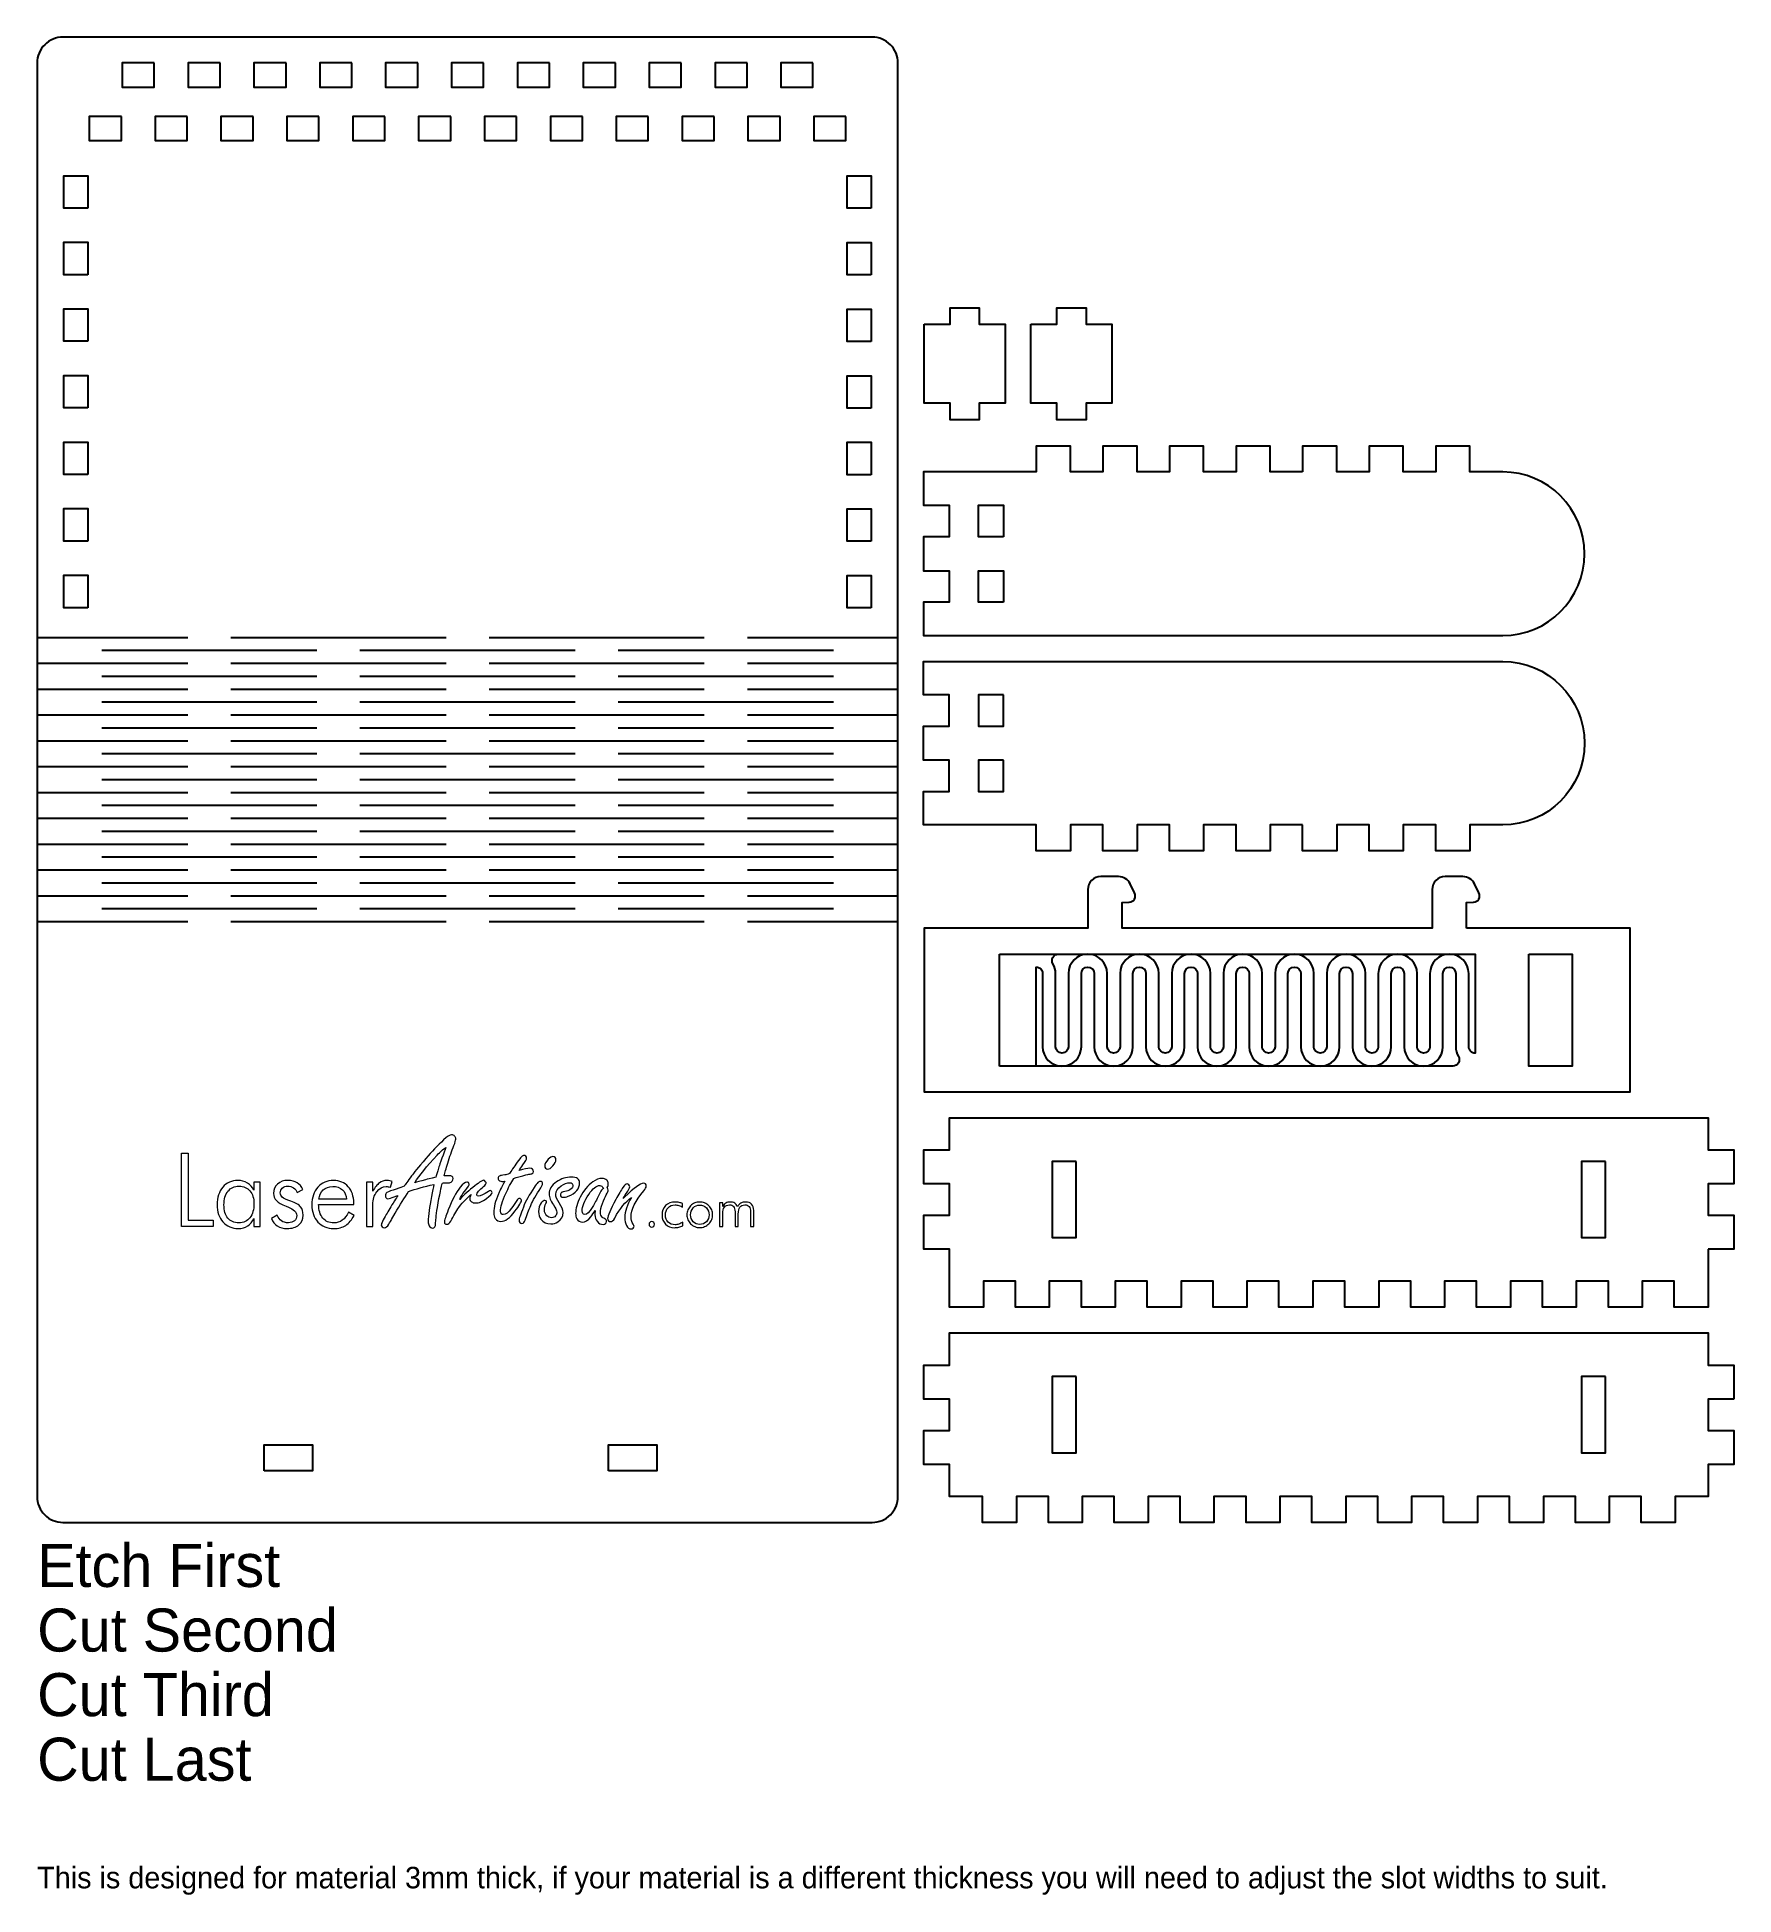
# Model space of a CAD drawing. Extents: x 0 to 197, y -43 to 173.
import ezdxf

# ---------------------------------------------------------------- set-up
doc = ezdxf.new("R2010")
doc.units = 0
doc.header["$MEASUREMENT"] = 0
for name, color, linetype in [('Cut Last', 7, 'Continuous'), ('Cut Second', 4, 'Continuous'), ('Cut Third', 6, 'Continuous')]:
    doc.layers.add(name, color=color, linetype=linetype)
doc.layers.add('Engrave First', color=1, linetype='Continuous', plot=False)

# ---------------------------------------------------------------- blocks, each defined once
blk = doc.blocks.new('block 178')
at = {"color": 1, "lineweight": 5}
blk.add_lwpolyline([(61.86, 173.84), (61.86, 165.33), (61.08, 165.33), (61.08, 173.11), (58.17, 173.11), (58.17, 173.84), (61.86, 173.84)], dxfattribs=at)
blk = doc.blocks.new('block 179')
at = {"color": 1, "lineweight": 5}
blk.add_open_spline([(53.44, 173.84), (53.44, 173.84), (53.44, 172.9), (53.44, 172.9), (53.62, 173.28), (53.85, 173.57), (54.16, 173.77), (54.47, 173.97), (54.83, 174.07), (55.25, 174.07), (55.99, 174.07), (56.59, 173.81), (57.04, 173.3), (57.49, 172.8), (57.72, 172.13), (57.72, 171.29), (57.72, 170.47), (57.49, 169.79), (57.05, 169.27), (56.6, 168.75), (56.03, 168.49), (55.32, 168.49), (54.88, 168.49), (54.51, 168.59), (54.19, 168.78), (53.87, 168.97), (53.62, 169.25), (53.44, 169.62), (53.44, 169.62), (53.44, 168.68), (53.44, 168.68), (53.44, 168.68), (52.73, 168.68), (52.73, 168.68), (52.73, 168.68), (52.73, 173.84), (52.73, 173.84), (52.73, 173.84), (53.44, 173.84), (53.44, 173.84)], degree=3, knots=[0, 0, 0, 0, 1, 1, 1, 2, 2, 2, 3, 3, 3, 4, 4, 4, 5, 5, 5, 6, 6, 6, 7, 7, 7, 8, 8, 8, 9, 9, 9, 10, 10, 10, 11, 11, 11, 12, 12, 12, 13, 13, 13, 13], dxfattribs=at)
blk = doc.blocks.new('block 180')
at = {"color": 1, "lineweight": 5}
blk.add_open_spline([(56.92, 171.32), (56.92, 171.98), (56.77, 172.5), (56.47, 172.86), (56.17, 173.22), (55.74, 173.4), (55.18, 173.4), (54.64, 173.4), (54.21, 173.2), (53.9, 172.81), (53.59, 172.41), (53.43, 171.87), (53.43, 171.18), (53.43, 170.55), (53.59, 170.05), (53.9, 169.69), (54.21, 169.33), (54.63, 169.15), (55.17, 169.15), (55.71, 169.15), (56.14, 169.34), (56.45, 169.73), (56.76, 170.11), (56.92, 170.64), (56.92, 171.32)], degree=3, knots=[0, 0, 0, 0, 1, 1, 1, 2, 2, 2, 3, 3, 3, 4, 4, 4, 5, 5, 5, 6, 6, 6, 7, 7, 7, 8, 8, 8, 8], dxfattribs=at)
blk = doc.blocks.new('block 181')
at = {"color": 1, "lineweight": 5}
blk.add_open_spline([(51.4, 172.92), (51.4, 172.92), (50.72, 172.53), (50.72, 172.53), (50.61, 172.82), (50.44, 173.03), (50.23, 173.18), (50.02, 173.33), (49.75, 173.4), (49.44, 173.4), (49.14, 173.4), (48.9, 173.32), (48.72, 173.17), (48.55, 173.02), (48.46, 172.81), (48.46, 172.56), (48.46, 172.16), (48.81, 171.82), (49.51, 171.55), (49.58, 171.52), (49.64, 171.5), (49.68, 171.48), (50.23, 171.27), (50.61, 171.05), (50.82, 170.82), (51.04, 170.59), (51.15, 170.31), (51.15, 169.98), (51.15, 169.54), (50.99, 169.18), (50.68, 168.9), (50.37, 168.62), (49.97, 168.48), (49.48, 168.48), (49.06, 168.48), (48.7, 168.57), (48.41, 168.75), (48.12, 168.93), (47.9, 169.19), (47.76, 169.53), (47.76, 169.53), (48.42, 169.9), (48.42, 169.9), (48.5, 169.65), (48.64, 169.47), (48.83, 169.34), (49.02, 169.21), (49.25, 169.15), (49.53, 169.15), (49.77, 169.15), (49.98, 169.22), (50.14, 169.37), (50.3, 169.51), (50.38, 169.69), (50.38, 169.91), (50.38, 170.12), (50.3, 170.3), (50.14, 170.44), (49.98, 170.58), (49.65, 170.73), (49.15, 170.9), (48.59, 171.1), (48.21, 171.31), (48.01, 171.54), (47.82, 171.78), (47.72, 172.1), (47.72, 172.51), (47.72, 172.98), (47.89, 173.36), (48.22, 173.64), (48.56, 173.92), (49.01, 174.07), (49.58, 174.07), (50.02, 174.07), (50.4, 173.97), (50.72, 173.77), (51.03, 173.57), (51.26, 173.29), (51.4, 172.92)], degree=3, knots=[0, 0, 0, 0, 1, 1, 1, 2, 2, 2, 3, 3, 3, 4, 4, 4, 5, 5, 5, 6, 6, 6, 7, 7, 7, 8, 8, 8, 9, 9, 9, 10, 10, 10, 11, 11, 11, 12, 12, 12, 13, 13, 13, 14, 14, 14, 15, 15, 15, 16, 16, 16, 17, 17, 17, 18, 18, 18, 19, 19, 19, 20, 20, 20, 21, 21, 21, 22, 22, 22, 23, 23, 23, 24, 24, 24, 25, 25, 25, 26, 26, 26, 26], dxfattribs=at)
blk = doc.blocks.new('block 182')
at = {"color": 1, "lineweight": 5}
blk.add_open_spline([(41.84, 171.28), (41.84, 171.28), (45.93, 171.28), (45.93, 171.28), (45.91, 171.95), (45.75, 172.47), (45.43, 172.85), (45.12, 173.23), (44.7, 173.42), (44.17, 173.42), (43.79, 173.42), (43.46, 173.32), (43.17, 173.11), (42.89, 172.91), (42.65, 172.6), (42.46, 172.18), (42.46, 172.18), (41.8, 172.54), (41.8, 172.54), (42.06, 173.07), (42.39, 173.45), (42.77, 173.7), (43.15, 173.94), (43.62, 174.07), (44.17, 174.07), (44.93, 174.07), (45.54, 173.81), (46.01, 173.31), (46.47, 172.8), (46.71, 172.14), (46.71, 171.32), (46.71, 170.47), (46.47, 169.79), (46.01, 169.27), (45.55, 168.75), (44.94, 168.49), (44.19, 168.49), (43.48, 168.49), (42.91, 168.73), (42.48, 169.21), (42.05, 169.69), (41.84, 170.33), (41.84, 171.12), (41.84, 171.12), (41.84, 171.28), (41.84, 171.28)], degree=3, knots=[0, 0, 0, 0, 1, 1, 1, 2, 2, 2, 3, 3, 3, 4, 4, 4, 5, 5, 5, 6, 6, 6, 7, 7, 7, 8, 8, 8, 9, 9, 9, 10, 10, 10, 11, 11, 11, 12, 12, 12, 13, 13, 13, 14, 14, 14, 15, 15, 15, 15], dxfattribs=at)
blk = doc.blocks.new('block 183')
at = {"color": 1, "lineweight": 5}
blk.add_open_spline([(42.68, 170.67), (42.72, 170.2), (42.88, 169.83), (43.15, 169.57), (43.43, 169.31), (43.81, 169.18), (44.29, 169.18), (44.72, 169.18), (45.09, 169.32), (45.38, 169.59), (45.67, 169.86), (45.84, 170.22), (45.89, 170.67), (45.89, 170.67), (42.68, 170.67), (42.68, 170.67)], degree=3, knots=[0, 0, 0, 0, 1, 1, 1, 2, 2, 2, 3, 3, 3, 4, 4, 4, 5, 5, 5, 5], dxfattribs=at)
blk = doc.blocks.new('block 184')
at = {"color": 1, "lineweight": 5}
blk.add_open_spline([(39.63, 169.72), (39.37, 169.27), (39.11, 168.96), (38.85, 168.77), (38.6, 168.58), (38.31, 168.49), (37.97, 168.49), (37.87, 168.49), (37.77, 168.5), (37.66, 168.52), (37.56, 168.54), (37.46, 168.57), (37.36, 168.6), (37.36, 168.6), (37.59, 169.28), (37.59, 169.28), (37.67, 169.25), (37.75, 169.23), (37.83, 169.22), (37.92, 169.2), (38, 169.19), (38.07, 169.19), (38.5, 169.19), (38.87, 169.4), (39.17, 169.8), (39.48, 170.2), (39.63, 170.7), (39.63, 171.3), (39.63, 171.3), (39.63, 173.84), (39.63, 173.84), (39.63, 173.84), (40.35, 173.84), (40.35, 173.84), (40.35, 173.84), (40.35, 168.68), (40.35, 168.68), (40.35, 168.68), (39.63, 168.68), (39.63, 168.68), (39.63, 168.68), (39.63, 169.72), (39.63, 169.72)], degree=3, knots=[0, 0, 0, 0, 1, 1, 1, 2, 2, 2, 3, 3, 3, 4, 4, 4, 5, 5, 5, 6, 6, 6, 7, 7, 7, 8, 8, 8, 9, 9, 9, 10, 10, 10, 11, 11, 11, 12, 12, 12, 13, 13, 13, 14, 14, 14, 14], dxfattribs=at)
blk = doc.blocks.new('block 185')
at = {"color": 1, "lineweight": 5}
blk.add_open_spline([(30.47, 163.18), (30.33, 163.18), (30.21, 163.24), (30.12, 163.34), (30.03, 163.44), (29.99, 163.55), (29.99, 163.67), (29.99, 163.81), (30.06, 164.07), (30.21, 164.43), (30.46, 165.06), (30.7, 165.74), (30.92, 166.47), (31.12, 167.11), (31.25, 167.6), (31.32, 167.94), (31.22, 167.94), (31.16, 167.94), (31.13, 167.93), (30.98, 167.93), (30.86, 167.93), (30.76, 167.93), (30.46, 167.93), (30.31, 168.04), (30.31, 168.27), (30.31, 168.36), (30.34, 168.46), (30.41, 168.56), (30.47, 168.65), (30.55, 168.71), (30.63, 168.73), (30.66, 168.74), (30.74, 168.75), (30.88, 168.75), (31.18, 168.75), (31.4, 168.76), (31.54, 168.8), (31.67, 169.17), (31.86, 170.11), (32.13, 171.61), (32.27, 172.62), (32.34, 173.23), (32.33, 173.46), (32.33, 173.83), (32.44, 174.02), (32.67, 174.02), (32.84, 174.02), (32.98, 173.93), (33.08, 173.75), (33.15, 173.62), (33.19, 173.45), (33.19, 173.24), (33.19, 172.53), (33.06, 171.57), (32.81, 170.36), (32.68, 169.75), (32.58, 169.28), (32.52, 168.96), (33.69, 169.19), (34.67, 169.46), (35.47, 169.78), (35.94, 170.48), (36.46, 171.31), (37.03, 172.29), (37.03, 172.29), (37.44, 173.01), (37.44, 173.01), (37.51, 173.14), (37.63, 173.33), (37.77, 173.57), (37.94, 173.85), (38.11, 173.99), (38.29, 173.99), (38.39, 173.99), (38.48, 173.96), (38.54, 173.88), (38.61, 173.81), (38.64, 173.74), (38.64, 173.65), (38.64, 173.51), (38.45, 173.1), (38.06, 172.42), (37.85, 172.05), (37.53, 171.53), (37.1, 170.86), (36.94, 170.6), (36.8, 170.39), (36.71, 170.23), (37.02, 170.32), (37.3, 170.42), (37.56, 170.53), (37.68, 170.59), (37.79, 170.61), (37.87, 170.61), (37.97, 170.61), (38.05, 170.57), (38.11, 170.48), (38.15, 170.42), (38.17, 170.35), (38.17, 170.27), (38.17, 170.1), (38.11, 169.97), (37.98, 169.9), (37.78, 169.78), (37.42, 169.64), (36.9, 169.48), (36.51, 169.35), (36.2, 169.24), (35.98, 169.13), (35.87, 169), (35.58, 168.6), (35.12, 167.95), (34.93, 167.66), (34.37, 166.99), (33.45, 165.93), (32.79, 165.16), (32.11, 164.44), (31.4, 163.77), (31, 163.38), (30.68, 163.18), (30.47, 163.18)], degree=3, knots=[0, 0, 0, 0, 1, 1, 1, 2, 2, 2, 3, 3, 3, 4, 4, 4, 5, 5, 5, 6, 6, 6, 7, 7, 7, 8, 8, 8, 9, 9, 9, 10, 10, 10, 11, 11, 11, 12, 12, 12, 13, 13, 13, 14, 14, 14, 15, 15, 15, 16, 16, 16, 17, 17, 17, 18, 18, 18, 19, 19, 19, 20, 20, 20, 21, 21, 21, 22, 22, 22, 23, 23, 23, 24, 24, 24, 25, 25, 25, 26, 26, 26, 27, 27, 27, 28, 28, 28, 29, 29, 29, 30, 30, 30, 31, 31, 31, 32, 32, 32, 33, 33, 33, 34, 34, 34, 35, 35, 35, 36, 36, 36, 37, 37, 37, 38, 38, 38, 39, 39, 39, 40, 40, 40, 40], dxfattribs=at)
blk = doc.blocks.new('block 186')
at = {"color": 1, "lineweight": 5}
blk.add_open_spline([(32.3, 168.12), (32.26, 167.97), (32.14, 167.57), (31.95, 166.92), (31.9, 166.75), (31.78, 166.41), (31.59, 165.9), (31.4, 165.38), (31.25, 164.96), (31.13, 164.65), (31.47, 164.87), (31.81, 165.16), (32.15, 165.53), (33.37, 166.84), (34.24, 167.91), (34.74, 168.75), (34.55, 168.7), (34.13, 168.58), (33.5, 168.4), (33.32, 168.35), (32.92, 168.25), (32.3, 168.12)], degree=3, knots=[0, 0, 0, 0, 1, 1, 1, 2, 2, 2, 3, 3, 3, 4, 4, 4, 5, 5, 5, 6, 6, 6, 7, 7, 7, 7], dxfattribs=at)
blk = doc.blocks.new('block 187')
at = {"color": 1, "lineweight": 5}
blk.add_open_spline([(29.53, 170.68), (29.02, 170.14), (28.44, 169.61), (27.78, 169.1), (27.54, 168.91), (27.28, 168.74), (27.02, 168.58), (26.88, 168.5), (26.8, 168.46), (26.76, 168.46), (26.68, 168.46), (26.61, 168.52), (26.53, 168.63), (26.48, 168.69), (26.46, 168.75), (26.46, 168.8), (26.46, 168.89), (26.56, 169.02), (26.75, 169.18), (27.28, 169.6), (27.54, 169.91), (27.54, 170.13), (27.54, 170.25), (27.48, 170.3), (27.34, 170.3), (27.12, 170.3), (26.74, 170.12), (26.19, 169.75), (26.1, 169.69), (26.02, 169.66), (25.96, 169.66), (25.92, 169.66), (25.88, 169.68), (25.84, 169.72), (25.79, 169.77), (25.77, 169.82), (25.77, 169.87), (25.77, 170.03), (25.99, 170.26), (26.42, 170.58), (26.87, 170.92), (27.31, 171.1), (27.71, 171.1), (27.88, 171.1), (28.03, 171.05), (28.17, 170.96), (28.29, 170.89), (28.35, 170.76), (28.35, 170.58), (28.35, 170.45), (28.3, 170.3), (28.19, 170.13), (28.59, 170.42), (29.08, 170.92), (29.63, 171.62), (29.95, 172.06), (30.27, 172.59), (30.58, 173.23), (30.7, 173.47), (30.85, 173.58), (31.02, 173.58), (31.21, 173.58), (31.31, 173.49), (31.31, 173.31), (31.31, 173.14), (31.16, 172.67), (30.86, 171.9), (30.42, 170.76), (29.95, 169.88), (29.47, 169.26), (29.17, 168.87), (28.92, 168.68), (28.71, 168.68), (28.65, 168.68), (28.58, 168.7), (28.53, 168.74), (28.46, 168.79), (28.43, 168.86), (28.43, 168.93), (28.43, 169.01), (28.48, 169.12), (28.58, 169.26), (28.6, 169.28), (28.74, 169.46), (28.99, 169.78), (29.23, 170.08), (29.4, 170.38), (29.53, 170.68)], degree=3, knots=[0, 0, 0, 0, 1, 1, 1, 2, 2, 2, 3, 3, 3, 4, 4, 4, 5, 5, 5, 6, 6, 6, 7, 7, 7, 8, 8, 8, 9, 9, 9, 10, 10, 10, 11, 11, 11, 12, 12, 12, 13, 13, 13, 14, 14, 14, 15, 15, 15, 16, 16, 16, 17, 17, 17, 18, 18, 18, 19, 19, 19, 20, 20, 20, 21, 21, 21, 22, 22, 22, 23, 23, 23, 24, 24, 24, 25, 25, 25, 26, 26, 26, 27, 27, 27, 28, 28, 28, 29, 29, 29, 29], dxfattribs=at)
blk = doc.blocks.new('block 188')
at = {"color": 1, "lineweight": 5}
blk.add_open_spline([(23.25, 168.24), (23.58, 168.76), (23.89, 169.35), (24.18, 169.99), (24.59, 170.91), (24.79, 171.6), (24.79, 172.06), (24.79, 172.19), (24.76, 172.28), (24.71, 172.35), (24.66, 172.42), (24.57, 172.45), (24.47, 172.45), (24.21, 172.45), (23.89, 172.21), (23.53, 171.72), (23.29, 171.42), (23.09, 171.12), (22.91, 170.82), (22.81, 170.65), (22.7, 170.57), (22.59, 170.57), (22.52, 170.57), (22.47, 170.59), (22.42, 170.64), (22.38, 170.68), (22.36, 170.73), (22.36, 170.78), (22.36, 170.97), (22.61, 171.4), (23.11, 172.06), (23.71, 172.85), (24.26, 173.25), (24.75, 173.25), (25.02, 173.25), (25.24, 173.13), (25.41, 172.89), (25.52, 172.73), (25.57, 172.51), (25.57, 172.23), (25.57, 171.6), (25.39, 170.87), (25.03, 170.04), (24.94, 169.83), (24.7, 169.34), (24.3, 168.55), (24.44, 168.58), (24.55, 168.6), (24.62, 168.6), (24.73, 168.6), (24.82, 168.57), (24.91, 168.52), (25.02, 168.45), (25.08, 168.36), (25.08, 168.25), (25.08, 168.12), (25, 168.02), (24.85, 167.94), (24.81, 167.92), (24.62, 167.89), (24.28, 167.84), (24.16, 167.82), (23.97, 167.77), (23.74, 167.69), (23.56, 167.37), (23.26, 166.93), (22.85, 166.37), (22.63, 166.06), (22.47, 165.86), (22.38, 165.76), (22.26, 165.63), (22.15, 165.57), (22.05, 165.57), (21.99, 165.57), (21.92, 165.6), (21.85, 165.68), (21.79, 165.74), (21.76, 165.81), (21.76, 165.88), (21.76, 166.01), (21.91, 166.28), (22.19, 166.68), (22.39, 166.94), (22.53, 167.14), (22.62, 167.31), (22.05, 167.15), (21.64, 167.07), (21.39, 167.07), (21.1, 167.07), (20.96, 167.19), (20.96, 167.43), (20.96, 167.55), (21.01, 167.64), (21.11, 167.69), (21.16, 167.72), (21.3, 167.75), (21.51, 167.77), (21.6, 167.76), (21.99, 167.86), (22.68, 168.06), (22.87, 168.12), (23.06, 168.18), (23.25, 168.24)], degree=3, knots=[0, 0, 0, 0, 1, 1, 1, 2, 2, 2, 3, 3, 3, 4, 4, 4, 5, 5, 5, 6, 6, 6, 7, 7, 7, 8, 8, 8, 9, 9, 9, 10, 10, 10, 11, 11, 11, 12, 12, 12, 13, 13, 13, 14, 14, 14, 15, 15, 15, 16, 16, 16, 17, 17, 17, 18, 18, 18, 19, 19, 19, 20, 20, 20, 21, 21, 21, 22, 22, 22, 23, 23, 23, 24, 24, 24, 25, 25, 25, 26, 26, 26, 27, 27, 27, 28, 28, 28, 29, 29, 29, 30, 30, 30, 31, 31, 31, 32, 32, 32, 33, 33, 33, 34, 34, 34, 34], dxfattribs=at)
blk = doc.blocks.new('block 189')
at = {"color": 1, "lineweight": 5}
blk.add_open_spline([(20.18, 168.59), (20.09, 168.59), (20.02, 168.63), (19.96, 168.69), (19.92, 168.75), (19.9, 168.81), (19.9, 168.86), (19.9, 168.96), (19.98, 169.11), (20.12, 169.33), (20.66, 170.16), (21.04, 170.84), (21.27, 171.38), (21.52, 171.94), (21.73, 172.5), (21.92, 173.09), (22, 173.35), (22.13, 173.47), (22.3, 173.47), (22.41, 173.47), (22.49, 173.43), (22.55, 173.35), (22.61, 173.28), (22.64, 173.21), (22.64, 173.13), (22.64, 172.98), (22.47, 172.46), (22.14, 171.58), (21.88, 170.89), (21.46, 170.13), (20.88, 169.29), (20.7, 169.02), (20.56, 168.83), (20.47, 168.74), (20.37, 168.64), (20.28, 168.59), (20.18, 168.59)], degree=3, knots=[0, 0, 0, 0, 1, 1, 1, 2, 2, 2, 3, 3, 3, 4, 4, 4, 5, 5, 5, 6, 6, 6, 7, 7, 7, 8, 8, 8, 9, 9, 9, 10, 10, 10, 11, 11, 11, 12, 12, 12, 12], dxfattribs=at)
blk = doc.blocks.new('block 190')
at = {"color": 1, "lineweight": 5}
blk.add_open_spline([(18.71, 165.72), (18.47, 165.72), (18.36, 165.84), (18.36, 166.07), (18.36, 166.29), (18.47, 166.53), (18.7, 166.79), (18.92, 167.05), (19.12, 167.17), (19.33, 167.17), (19.42, 167.17), (19.5, 167.14), (19.57, 167.06), (19.63, 167), (19.66, 166.91), (19.66, 166.82), (19.66, 166.57), (19.52, 166.3), (19.25, 166.03), (19.05, 165.82), (18.87, 165.72), (18.71, 165.72)], degree=3, knots=[0, 0, 0, 0, 1, 1, 1, 2, 2, 2, 3, 3, 3, 4, 4, 4, 5, 5, 5, 6, 6, 6, 7, 7, 7, 7], dxfattribs=at)
blk = doc.blocks.new('block 191')
at = {"color": 1, "lineweight": 5}
blk.add_open_spline([(16.56, 168.09), (16.24, 168.09), (16, 168.14), (15.84, 168.26), (15.68, 168.37), (15.6, 168.55), (15.6, 168.78), (15.6, 169.08), (15.71, 169.38), (15.94, 169.66), (16.16, 169.93), (16.48, 170.15), (16.92, 170.31), (17.15, 170.4), (17.35, 170.44), (17.51, 170.44), (17.73, 170.44), (17.84, 170.35), (17.84, 170.16), (17.84, 170.03), (17.78, 169.93), (17.65, 169.86), (17.62, 169.85), (17.45, 169.8), (17.12, 169.73), (16.93, 169.69), (16.76, 169.6), (16.6, 169.46), (16.46, 169.34), (16.39, 169.21), (16.39, 169.07), (16.39, 168.96), (16.42, 168.88), (16.48, 168.83), (16.54, 168.78), (16.64, 168.75), (16.76, 168.75), (17.06, 168.75), (17.39, 168.88), (17.75, 169.12), (18.17, 169.39), (18.38, 169.72), (18.38, 170.1), (18.38, 170.36), (18.24, 170.7), (17.97, 171.1), (17.66, 171.54), (17.51, 171.91), (17.51, 172.22), (17.51, 172.67), (17.71, 173.03), (18.12, 173.29), (18.36, 173.45), (18.65, 173.53), (18.96, 173.53), (19.46, 173.53), (19.84, 173.35), (20.09, 172.99), (20.27, 172.74), (20.37, 172.44), (20.37, 172.1), (20.37, 171.69), (20.26, 171.35), (20.06, 171.08), (19.92, 170.9), (19.78, 170.81), (19.64, 170.81), (19.51, 170.81), (19.44, 170.86), (19.44, 170.96), (19.44, 171.01), (19.47, 171.07), (19.51, 171.15), (19.63, 171.37), (19.69, 171.63), (19.69, 171.93), (19.69, 172.19), (19.6, 172.4), (19.42, 172.58), (19.26, 172.73), (19.08, 172.81), (18.87, 172.81), (18.67, 172.81), (18.51, 172.74), (18.4, 172.61), (18.3, 172.49), (18.26, 172.35), (18.26, 172.17), (18.26, 171.96), (18.38, 171.67), (18.63, 171.33), (18.97, 170.85), (19.14, 170.42), (19.14, 170.03), (19.14, 169.52), (18.86, 169.06), (18.3, 168.66), (17.75, 168.28), (17.17, 168.09), (16.56, 168.09)], degree=3, knots=[0, 0, 0, 0, 1, 1, 1, 2, 2, 2, 3, 3, 3, 4, 4, 4, 5, 5, 5, 6, 6, 6, 7, 7, 7, 8, 8, 8, 9, 9, 9, 10, 10, 10, 11, 11, 11, 12, 12, 12, 13, 13, 13, 14, 14, 14, 15, 15, 15, 16, 16, 16, 17, 17, 17, 18, 18, 18, 19, 19, 19, 20, 20, 20, 21, 21, 21, 22, 22, 22, 23, 23, 23, 24, 24, 24, 25, 25, 25, 26, 26, 26, 27, 27, 27, 28, 28, 28, 29, 29, 29, 30, 30, 30, 31, 31, 31, 32, 32, 32, 33, 33, 33, 33], dxfattribs=at)
blk = doc.blocks.new('block 192')
at = {"color": 1, "lineweight": 5}
blk.add_open_spline([(13.8, 171.96), (13.97, 172.26), (14.14, 172.51), (14.3, 172.72), (14.63, 173.12), (14.95, 173.32), (15.27, 173.32), (15.55, 173.32), (15.77, 173.19), (15.92, 172.93), (16.02, 172.75), (16.07, 172.55), (16.07, 172.32), (16.07, 171.75), (15.89, 171.11), (15.53, 170.42), (15.13, 169.65), (14.64, 169.06), (14.07, 168.65), (13.7, 168.38), (13.34, 168.24), (12.99, 168.24), (12.78, 168.24), (12.6, 168.31), (12.45, 168.44), (12.33, 168.56), (12.27, 168.7), (12.27, 168.85), (12.27, 168.96), (12.31, 169.12), (12.4, 169.32), (12.32, 169.43), (12.28, 169.52), (12.28, 169.61), (12.28, 169.72), (12.35, 169.89), (12.5, 170.14), (12.65, 170.4), (12.8, 170.73), (12.95, 171.15), (13.11, 171.59), (13.19, 171.95), (13.19, 172.22), (13.19, 172.44), (13.12, 172.61), (12.99, 172.75), (12.96, 172.79), (12.85, 172.85), (12.68, 172.93), (12.55, 172.99), (12.48, 173.1), (12.48, 173.26), (12.48, 173.36), (12.52, 173.44), (12.59, 173.5), (12.67, 173.57), (12.76, 173.6), (12.86, 173.6), (13.14, 173.6), (13.38, 173.47), (13.58, 173.23), (13.75, 173.03), (13.83, 172.77), (13.83, 172.47), (13.83, 172.36), (13.82, 172.19), (13.8, 171.96)], degree=3, knots=[0, 0, 0, 0, 1, 1, 1, 2, 2, 2, 3, 3, 3, 4, 4, 4, 5, 5, 5, 6, 6, 6, 7, 7, 7, 8, 8, 8, 9, 9, 9, 10, 10, 10, 11, 11, 11, 12, 12, 12, 13, 13, 13, 14, 14, 14, 15, 15, 15, 16, 16, 16, 17, 17, 17, 18, 18, 18, 19, 19, 19, 20, 20, 20, 21, 21, 21, 22, 22, 22, 22], dxfattribs=at)
blk = doc.blocks.new('block 193')
at = {"color": 1, "lineweight": 5}
blk.add_open_spline([(12.83, 169.41), (12.89, 169.29), (12.96, 169.21), (13.03, 169.15), (13.1, 169.1), (13.18, 169.07), (13.26, 169.07), (13.66, 169.07), (14.08, 169.42), (14.54, 170.1), (15.05, 170.86), (15.3, 171.51), (15.3, 172.03), (15.3, 172.16), (15.28, 172.26), (15.23, 172.33), (15.18, 172.4), (15.11, 172.43), (15.01, 172.43), (14.76, 172.43), (14.47, 172.17), (14.14, 171.64), (13.95, 171.35), (13.73, 170.92), (13.45, 170.36), (13.27, 169.99), (13.14, 169.75), (13.06, 169.63), (13.01, 169.57), (12.94, 169.49), (12.83, 169.41)], degree=3, knots=[0, 0, 0, 0, 1, 1, 1, 2, 2, 2, 3, 3, 3, 4, 4, 4, 5, 5, 5, 6, 6, 6, 7, 7, 7, 8, 8, 8, 9, 9, 9, 10, 10, 10, 10], dxfattribs=at)
blk = doc.blocks.new('block 194')
at = {"color": 1, "lineweight": 5}
blk.add_open_spline([(10.54, 170.58), (10.47, 170.51), (10.4, 170.45), (10.34, 170.39), (9.26, 169.34), (8.54, 168.81), (8.17, 168.81), (7.97, 168.81), (7.87, 168.92), (7.87, 169.14), (7.87, 169.3), (7.96, 169.48), (8.14, 169.69), (9.13, 170.84), (9.62, 171.86), (9.62, 172.74), (9.62, 173.02), (9.54, 173.29), (9.39, 173.55), (9.32, 173.67), (9.28, 173.76), (9.28, 173.83), (9.28, 173.89), (9.31, 173.95), (9.37, 174.01), (9.44, 174.08), (9.52, 174.12), (9.61, 174.12), (9.83, 174.12), (10, 173.98), (10.15, 173.72), (10.29, 173.46), (10.36, 173.16), (10.36, 172.79), (10.36, 172.1), (10.09, 171.32), (9.57, 170.48), (10.27, 170.92), (10.92, 171.72), (11.53, 172.86), (11.68, 173.14), (11.85, 173.27), (12.02, 173.27), (12.11, 173.27), (12.18, 173.24), (12.24, 173.18), (12.31, 173.11), (12.35, 173.02), (12.35, 172.9), (12.35, 172.62), (12.03, 171.89), (11.4, 170.71), (11.06, 170.07), (10.79, 169.6), (10.59, 169.31), (10.39, 169.03), (10.23, 168.89), (10.09, 168.89), (10.02, 168.89), (9.95, 168.92), (9.89, 168.98), (9.82, 169.05), (9.78, 169.13), (9.78, 169.23), (9.78, 169.34), (9.86, 169.5), (10.01, 169.72), (10.23, 170.03), (10.4, 170.32), (10.54, 170.58)], degree=3, knots=[0, 0, 0, 0, 1, 1, 1, 2, 2, 2, 3, 3, 3, 4, 4, 4, 5, 5, 5, 6, 6, 6, 7, 7, 7, 8, 8, 8, 9, 9, 9, 10, 10, 10, 11, 11, 11, 12, 12, 12, 13, 13, 13, 14, 14, 14, 15, 15, 15, 16, 16, 16, 17, 17, 17, 18, 18, 18, 19, 19, 19, 20, 20, 20, 21, 21, 21, 22, 22, 22, 23, 23, 23, 23], dxfattribs=at)
blk = doc.blocks.new('block 195')
at = {"color": 1, "lineweight": 5}
blk.add_open_spline([(7.54, 173.58), (7.54, 173.49), (7.51, 173.42), (7.45, 173.35), (7.39, 173.29), (7.32, 173.26), (7.23, 173.26), (7.14, 173.26), (7.06, 173.29), (7, 173.35), (6.94, 173.42), (6.91, 173.49), (6.91, 173.58), (6.91, 173.67), (6.94, 173.74), (7, 173.8), (7.06, 173.86), (7.14, 173.9), (7.23, 173.9), (7.32, 173.9), (7.39, 173.86), (7.45, 173.8), (7.51, 173.74), (7.54, 173.67), (7.54, 173.58)], degree=3, knots=[0, 0, 0, 0, 1, 1, 1, 2, 2, 2, 3, 3, 3, 4, 4, 4, 5, 5, 5, 6, 6, 6, 7, 7, 7, 8, 8, 8, 8], dxfattribs=at)
blk = doc.blocks.new('block 196')
at = {"color": 1, "lineweight": 5}
blk.add_open_spline([(3.66, 171.59), (3.79, 171.5), (3.93, 171.44), (4.07, 171.39), (4.22, 171.35), (4.37, 171.33), (4.52, 171.33), (4.86, 171.33), (5.13, 171.43), (5.33, 171.65), (5.54, 171.87), (5.64, 172.16), (5.64, 172.52), (5.64, 172.85), (5.53, 173.11), (5.32, 173.32), (5.11, 173.53), (4.85, 173.63), (4.52, 173.63), (4.37, 173.63), (4.22, 173.61), (4.07, 173.56), (3.92, 173.51), (3.77, 173.43), (3.62, 173.32), (3.62, 173.32), (3.62, 173.74), (3.62, 173.74), (3.75, 173.82), (3.9, 173.88), (4.07, 173.92), (4.23, 173.95), (4.4, 173.97), (4.59, 173.97), (5.01, 173.97), (5.35, 173.83), (5.62, 173.56), (5.89, 173.28), (6.03, 172.93), (6.03, 172.5), (6.03, 172.05), (5.89, 171.69), (5.61, 171.41), (5.33, 171.13), (4.96, 170.99), (4.51, 170.99), (4.35, 170.99), (4.19, 171), (4.05, 171.04), (3.9, 171.07), (3.77, 171.11), (3.66, 171.17), (3.66, 171.17), (3.66, 171.59), (3.66, 171.59)], degree=3, knots=[0, 0, 0, 0, 1, 1, 1, 2, 2, 2, 3, 3, 3, 4, 4, 4, 5, 5, 5, 6, 6, 6, 7, 7, 7, 8, 8, 8, 9, 9, 9, 10, 10, 10, 11, 11, 11, 12, 12, 12, 13, 13, 13, 14, 14, 14, 15, 15, 15, 16, 16, 16, 17, 17, 17, 18, 18, 18, 18], dxfattribs=at)
blk = doc.blocks.new('block 197')
at = {"color": 1, "lineweight": 5}
blk.add_open_spline([(1.66, 173.96), (1.85, 173.96), (2.04, 173.92), (2.22, 173.84), (2.4, 173.77), (2.57, 173.66), (2.71, 173.51), (2.85, 173.37), (2.96, 173.22), (3.03, 173.04), (3.1, 172.86), (3.14, 172.67), (3.14, 172.47), (3.14, 172.27), (3.1, 172.08), (3.03, 171.9), (2.95, 171.72), (2.84, 171.56), (2.71, 171.42), (2.57, 171.28), (2.41, 171.17), (2.23, 171.1), (2.05, 171.02), (1.86, 170.99), (1.66, 170.99), (1.46, 170.99), (1.26, 171.02), (1.08, 171.1), (0.9, 171.17), (0.73, 171.28), (0.59, 171.42), (0.45, 171.56), (0.34, 171.72), (0.26, 171.9), (0.19, 172.08), (0.15, 172.27), (0.15, 172.47), (0.15, 172.67), (0.19, 172.86), (0.26, 173.03), (0.34, 173.21), (0.44, 173.37), (0.58, 173.51), (0.73, 173.66), (0.89, 173.77), (1.08, 173.84), (1.26, 173.92), (1.46, 173.96), (1.66, 173.96)], degree=3, knots=[0, 0, 0, 0, 1, 1, 1, 2, 2, 2, 3, 3, 3, 4, 4, 4, 5, 5, 5, 6, 6, 6, 7, 7, 7, 8, 8, 8, 9, 9, 9, 10, 10, 10, 11, 11, 11, 12, 12, 12, 13, 13, 13, 14, 14, 14, 15, 15, 15, 16, 16, 16, 16], dxfattribs=at)
blk = doc.blocks.new('block 198')
at = {"color": 1, "lineweight": 5}
blk.add_open_spline([(1.65, 173.6), (1.34, 173.6), (1.09, 173.49), (0.88, 173.28), (0.67, 173.06), (0.56, 172.79), (0.56, 172.48), (0.56, 172.15), (0.67, 171.89), (0.88, 171.67), (1.09, 171.45), (1.34, 171.34), (1.65, 171.34), (1.95, 171.34), (2.2, 171.45), (2.41, 171.67), (2.62, 171.89), (2.72, 172.15), (2.72, 172.48), (2.72, 172.79), (2.62, 173.06), (2.41, 173.28), (2.2, 173.49), (1.95, 173.6), (1.65, 173.6)], degree=3, knots=[0, 0, 0, 0, 1, 1, 1, 2, 2, 2, 3, 3, 3, 4, 4, 4, 5, 5, 5, 6, 6, 6, 7, 7, 7, 8, 8, 8, 8], dxfattribs=at)
blk = doc.blocks.new('block 199')
at = {"color": 1, "lineweight": 5}
blk.add_open_spline([(-1.02, 173.84), (-1.02, 173.84), (-0.64, 173.84), (-0.64, 173.84), (-0.64, 173.84), (-0.64, 171.09), (-0.64, 171.09), (-0.64, 171.09), (-1.02, 171.09), (-1.02, 171.09), (-1.02, 171.09), (-1.02, 171.52), (-1.02, 171.52), (-1.11, 171.35), (-1.23, 171.21), (-1.38, 171.12), (-1.53, 171.03), (-1.7, 170.99), (-1.89, 170.99), (-2.09, 170.99), (-2.26, 171.03), (-2.41, 171.12), (-2.55, 171.22), (-2.66, 171.35), (-2.73, 171.53), (-2.84, 171.35), (-2.98, 171.21), (-3.14, 171.12), (-3.3, 171.03), (-3.48, 170.99), (-3.69, 170.99), (-3.98, 170.99), (-4.21, 171.08), (-4.38, 171.25), (-4.55, 171.43), (-4.63, 171.67), (-4.63, 171.98), (-4.63, 171.98), (-4.63, 173.84), (-4.63, 173.84), (-4.63, 173.84), (-4.25, 173.84), (-4.25, 173.84), (-4.25, 173.84), (-4.25, 172.13), (-4.25, 172.13), (-4.25, 171.86), (-4.19, 171.66), (-4.08, 171.52), (-3.97, 171.39), (-3.81, 171.32), (-3.59, 171.32), (-3.33, 171.32), (-3.13, 171.4), (-3.01, 171.58), (-2.89, 171.75), (-2.83, 172.02), (-2.83, 172.39), (-2.83, 172.39), (-2.83, 173.84), (-2.83, 173.84), (-2.83, 173.84), (-2.45, 173.84), (-2.45, 173.84), (-2.45, 173.84), (-2.45, 172.13), (-2.45, 172.13), (-2.45, 171.85), (-2.39, 171.64), (-2.29, 171.51), (-2.18, 171.38), (-2.02, 171.32), (-1.8, 171.32), (-1.53, 171.32), (-1.33, 171.41), (-1.21, 171.58), (-1.08, 171.75), (-1.02, 172.02), (-1.02, 172.39), (-1.02, 172.39), (-1.02, 173.84), (-1.02, 173.84)], degree=3, knots=[0, 0, 0, 0, 1, 1, 1, 2, 2, 2, 3, 3, 3, 4, 4, 4, 5, 5, 5, 6, 6, 6, 7, 7, 7, 8, 8, 8, 9, 9, 9, 10, 10, 10, 11, 11, 11, 12, 12, 12, 13, 13, 13, 14, 14, 14, 15, 15, 15, 16, 16, 16, 17, 17, 17, 18, 18, 18, 19, 19, 19, 20, 20, 20, 21, 21, 21, 22, 22, 22, 23, 23, 23, 24, 24, 24, 25, 25, 25, 26, 26, 26, 27, 27, 27, 27], dxfattribs=at)
blk = doc.blocks.new('A$C36A4A69A')
at = {"rotation": 180}
for name in ['block 185', 'block 178', 'block 186', 'block 188', 'block 190', 'block 179', 'block 180', 'block 181', 'block 182', 'block 183', 'block 184', 'block 187', 'block 189', 'block 191', 'block 192', 'block 193', 'block 194', 'block 196', 'block 197', 'block 198', 'block 199', 'block 195']:
    blk.add_blockref(name, (61.86, 174.1), dxfattribs=at)

msp = doc.modelspace()

# ---------------------------------------------------------------- linework, layer by layer
at = {"layer": 'Cut Last'}
for points in [[(0, 169.5), (0, 3, 0.414214), (3, 0), (97, 0, 0.414214), (100, 3), (100, 169.5, 0.414214), (97, 172.5), (3, 172.5, 0.414214)], [(147, 122), (143.23, 122), (143.23, 125), (139.27, 125), (139.27, 122), (135.5, 122), (135.5, 125), (131.53, 125), (131.53, 122), (127.77, 122), (127.77, 125), (123.8, 125), (123.8, 122), (120.03, 122), (120.03, 125), (116.07, 125), (116.07, 122), (102.95, 122), (102.95, 118.13), (105.95, 118.13), (105.95, 114.48), (102.95, 114.48), (102.95, 110.53), (105.95, 110.53), (105.95, 106.88), (102.95, 106.88), (102.95, 103), (170.25, 103, 1), (170.25, 122), (166.43, 122), (166.43, 125), (162.47, 125), (162.47, 122), (158.7, 122), (158.7, 125), (154.73, 125), (154.73, 122), (150.97, 122), (150.97, 125), (147, 125)], [(147, 81), (143.23, 81), (143.23, 78), (139.27, 78), (139.27, 81), (135.5, 81), (135.5, 78), (131.53, 78), (131.53, 81), (127.77, 81), (127.77, 78), (123.8, 78), (123.8, 81), (120.03, 81), (120.03, 78), (116.07, 78), (116.07, 81), (102.95, 81), (102.95, 84.88), (105.95, 84.88), (105.95, 88.53), (102.95, 88.53), (102.95, 92.48), (105.95, 92.48), (105.95, 96.13), (102.95, 96.13), (102.95, 100), (170.25, 100, -1), (170.25, 81), (166.43, 81), (166.43, 78), (162.47, 78), (162.47, 81), (158.7, 81), (158.7, 78), (154.73, 78), (154.73, 81), (150.97, 81), (150.97, 78), (147, 78)], [(166.05, 69), (166.05, 72), (166.85, 72.03, 0.546152), (167.49, 73.11), (166.96, 74.17, 0.284079), (165.62, 75), (163.55, 75, 0.414214), (162.05, 73.5), (162.05, 69), (126.05, 69), (126.05, 72), (126.85, 72.03, 0.546152), (127.49, 73.11), (126.96, 74.17, 0.284079), (125.62, 75), (123.55, 75, 0.414214), (122.05, 73.5), (122.05, 69), (103.05, 69), (103.05, 50), (185.05, 50), (185.05, 69)]]:
    msp.add_lwpolyline(points, format="xyb", close=True, dxfattribs=at)
for points in [[(103.05, 139.15), (106.05, 139.15), (106.05, 141.07), (109.45, 141.07), (109.45, 139.15), (112.45, 139.15), (112.45, 130), (109.45, 130), (109.45, 128.07), (106.05, 128.07), (106.05, 130), (103.05, 130), (103.05, 139.15)], [(115.45, 139.15), (118.45, 139.15), (118.45, 141.07), (121.85, 141.07), (121.85, 139.15), (124.85, 139.15), (124.85, 130), (121.85, 130), (121.85, 128.07), (118.45, 128.07), (118.45, 130), (115.45, 130), (115.45, 139.15)]]:
    msp.add_lwpolyline(points, dxfattribs=at)
for points in [[(194.1, 31.73), (194.1, 25), (190.17, 25), (190.17, 28), (186.45, 28), (186.45, 25), (182.52, 25), (182.52, 28), (178.8, 28), (178.8, 25), (174.87, 25), (174.87, 28), (171.14, 28), (171.14, 25), (167.22, 25), (167.22, 28), (163.49, 28), (163.49, 25), (159.57, 25), (159.57, 28), (155.84, 28), (155.84, 25), (151.91, 25), (151.91, 28), (148.19, 28), (148.19, 25), (144.26, 25), (144.26, 28), (140.53, 28), (140.53, 25), (136.61, 25), (136.61, 28), (132.88, 28), (132.88, 25), (128.96, 25), (128.96, 28), (125.23, 28), (125.23, 25), (121.3, 25), (121.3, 28), (117.58, 28), (117.58, 25), (113.65, 25), (113.65, 28), (109.93, 28), (109.93, 25), (106, 25), (106, 31.73), (103, 31.73), (103, 35.68), (106, 35.68), (106, 39.33), (103, 39.33), (103, 43.28), (106, 43.28), (106, 47), (194.1, 47), (194.1, 43.28), (197.1, 43.28), (197.1, 39.33), (194.1, 39.33), (194.1, 35.68), (197.1, 35.68), (197.1, 31.73)], [(197.1, 14.33), (194.1, 14.33), (194.1, 10.68), (197.1, 10.68), (197.1, 6.73), (194.1, 6.73), (194.1, 3), (190.27, 3), (190.27, 0), (186.35, 0), (186.35, 3), (182.62, 3), (182.62, 0), (178.7, 0), (178.7, 3), (174.97, 3), (174.97, 0), (171.04, 0), (171.04, 3), (167.32, 3), (167.32, 0), (163.39, 0), (163.39, 3), (159.67, 3), (159.67, 0), (155.74, 0), (155.74, 3), (152.01, 3), (152.01, 0), (148.09, 0), (148.09, 3), (144.36, 3), (144.36, 0), (140.43, 0), (140.43, 3), (136.71, 3), (136.71, 0), (132.78, 0), (132.78, 3), (129.06, 3), (129.06, 0), (125.13, 0), (125.13, 3), (121.4, 3), (121.4, 0), (117.48, 0), (117.48, 3), (113.75, 3), (113.75, 0), (109.83, 0), (109.83, 3), (106, 3), (106, 6.73), (103, 6.73), (103, 10.68), (106, 10.68), (106, 14.33), (103, 14.33), (103, 18.28), (106, 18.28), (106, 22), (194.1, 22), (194.1, 18.28), (197.1, 18.28)]]:
    msp.add_lwpolyline(points, close=True, dxfattribs=at)
at = {"layer": 'Cut Second'}
for p, q in [((17.5, 102.75), (0, 102.75)), ((47.5, 102.75), (22.5, 102.75)), ((77.5, 102.75), (52.5, 102.75)), ((100, 102.75), (82.5, 102.75)), ((17.5, 99.75), (0, 99.75)), ((32.5, 101.25), (7.5, 101.25)), ((47.5, 99.75), (22.5, 99.75)), ((62.5, 101.25), (37.5, 101.25)), ((77.5, 99.75), (52.5, 99.75)), ((92.5, 101.25), (67.5, 101.25)), ((100, 99.75), (82.5, 99.75)), ((32.5, 98.25), (7.5, 98.25)), ((62.5, 98.25), (37.5, 98.25)), ((92.5, 98.25), (67.5, 98.25)), ((17.5, 96.75), (0, 96.75)), ((32.5, 95.25), (7.5, 95.25)), ((47.5, 96.75), (22.5, 96.75)), ((62.5, 95.25), (37.5, 95.25)), ((77.5, 96.75), (52.5, 96.75)), ((92.5, 95.25), (67.5, 95.25)), ((100, 96.75), (82.5, 96.75)), ((17.5, 93.75), (0, 93.75)), ((47.5, 93.75), (22.5, 93.75)), ((77.5, 93.75), (52.5, 93.75)), ((100, 93.75), (82.5, 93.75)), ((17.5, 90.75), (0, 90.75)), ((32.5, 92.25), (7.5, 92.25)), ((47.5, 90.75), (22.5, 90.75)), ((62.5, 92.25), (37.5, 92.25)), ((77.5, 90.75), (52.5, 90.75)), ((92.5, 92.25), (67.5, 92.25)), ((100, 90.75), (82.5, 90.75)), ((32.5, 89.25), (7.5, 89.25)), ((62.5, 89.25), (37.5, 89.25)), ((92.5, 89.25), (67.5, 89.25)), ((17.5, 87.75), (0, 87.75)), ((47.5, 87.75), (22.5, 87.75)), ((77.5, 87.75), (52.5, 87.75)), ((100, 87.75), (82.5, 87.75)), ((17.5, 84.75), (0, 84.75)), ((32.5, 86.25), (7.5, 86.25)), ((47.5, 84.75), (22.5, 84.75)), ((62.5, 86.25), (37.5, 86.25)), ((77.5, 84.75), (52.5, 84.75)), ((92.5, 86.25), (67.5, 86.25)), ((100, 84.75), (82.5, 84.75)), ((32.5, 83.25), (7.5, 83.25)), ((62.5, 83.25), (37.5, 83.25)), ((92.5, 83.25), (67.5, 83.25)), ((17.5, 81.75), (0, 81.75)), ((32.5, 80.25), (7.5, 80.25)), ((47.5, 81.75), (22.5, 81.75)), ((62.5, 80.25), (37.5, 80.25)), ((77.5, 81.75), (52.5, 81.75)), ((92.5, 80.25), (67.5, 80.25)), ((100, 81.75), (82.5, 81.75)), ((17.5, 78.75), (0, 78.75)), ((47.5, 78.75), (22.5, 78.75)), ((77.5, 78.75), (52.5, 78.75)), ((100, 78.75), (82.5, 78.75)), ((17.5, 75.75), (0, 75.75)), ((32.5, 77.25), (7.5, 77.25)), ((47.5, 75.75), (22.5, 75.75)), ((62.5, 77.25), (37.5, 77.25)), ((77.5, 75.75), (52.5, 75.75)), ((92.5, 77.25), (67.5, 77.25)), ((100, 75.75), (82.5, 75.75)), ((32.5, 74.25), (7.5, 74.25)), ((62.5, 74.25), (37.5, 74.25)), ((92.5, 74.25), (67.5, 74.25)), ((17.5, 72.75), (0, 72.75)), ((32.5, 71.25), (7.5, 71.25)), ((47.5, 72.75), (22.5, 72.75)), ((62.5, 71.25), (37.5, 71.25)), ((77.5, 72.75), (52.5, 72.75)), ((92.5, 71.25), (67.5, 71.25)), ((100, 72.75), (82.5, 72.75)), ((17.5, 69.75), (0, 69.75)), ((47.5, 69.75), (22.5, 69.75)), ((77.5, 69.75), (52.5, 69.75)), ((100, 69.75), (82.5, 69.75))]:
    msp.add_line(p, q, dxfattribs=at)
for points in [[(13.6, 169.5), (9.88, 169.5), (9.88, 166.7), (13.6, 166.7)], [(21.25, 169.5), (17.53, 169.5), (17.53, 166.7), (21.25, 166.7)], [(28.91, 169.5), (25.18, 169.5), (25.18, 166.7), (28.91, 166.7)], [(36.56, 169.5), (32.83, 169.5), (32.83, 166.7), (36.56, 166.7)], [(44.21, 169.5), (40.48, 169.5), (40.48, 166.7), (44.21, 166.7)], [(51.86, 169.5), (48.14, 169.5), (48.14, 166.7), (51.86, 166.7)], [(59.52, 169.5), (55.79, 169.5), (55.79, 166.7), (59.52, 166.7)], [(67.17, 169.5), (63.44, 169.5), (63.44, 166.7), (67.17, 166.7)], [(74.82, 169.5), (71.09, 169.5), (71.09, 166.7), (74.82, 166.7)], [(82.47, 169.5), (78.75, 169.5), (78.75, 166.7), (82.47, 166.7)], [(90.12, 169.5), (86.4, 169.5), (86.4, 166.7), (90.12, 166.7)], [(9.78, 163.3), (6.05, 163.3), (6.05, 160.5), (9.78, 160.5)], [(17.43, 163.3), (13.7, 163.3), (13.7, 160.5), (17.43, 160.5)], [(25.08, 163.3), (21.35, 163.3), (21.35, 160.5), (25.08, 160.5)], [(32.73, 163.3), (29.01, 163.3), (29.01, 160.5), (32.73, 160.5)], [(40.38, 163.3), (36.66, 163.3), (36.66, 160.5), (40.38, 160.5)], [(48.04, 163.3), (44.31, 163.3), (44.31, 160.5), (48.04, 160.5)], [(55.69, 163.3), (51.96, 163.3), (51.96, 160.5), (55.69, 160.5)], [(63.34, 163.3), (59.62, 163.3), (59.62, 160.5), (63.34, 160.5)], [(70.99, 163.3), (67.27, 163.3), (67.27, 160.5), (70.99, 160.5)], [(78.65, 163.3), (74.92, 163.3), (74.92, 160.5), (78.65, 160.5)], [(86.3, 163.3), (82.57, 163.3), (82.57, 160.5), (86.3, 160.5)], [(93.95, 163.3), (90.22, 163.3), (90.22, 160.5), (93.95, 160.5)], [(5.9, 152.64), (3.1, 152.64), (3.1, 156.41), (5.9, 156.41)], [(96.9, 152.62), (94.1, 152.62), (94.1, 156.38), (96.9, 156.38)], [(5.9, 144.91), (3.1, 144.91), (3.1, 148.68), (5.9, 148.68)], [(96.9, 144.88), (94.1, 144.88), (94.1, 148.65), (96.9, 148.65)], [(5.9, 137.18), (3.1, 137.18), (3.1, 140.94), (5.9, 140.94)], [(96.9, 137.15), (94.1, 137.15), (94.1, 140.92), (96.9, 140.92)], [(5.9, 129.44), (3.1, 129.44), (3.1, 133.21), (5.9, 133.21)], [(96.9, 129.42), (94.1, 129.42), (94.1, 133.18), (96.9, 133.18)], [(5.9, 121.71), (3.1, 121.71), (3.1, 125.48), (5.9, 125.48)], [(96.9, 121.68), (94.1, 121.68), (94.1, 125.45), (96.9, 125.45)], [(5.9, 113.98), (3.1, 113.98), (3.1, 117.74), (5.9, 117.74)], [(96.9, 113.95), (94.1, 113.95), (94.1, 117.72), (96.9, 117.72)], [(112.25, 114.48), (109.35, 114.48), (109.35, 118.13), (112.25, 118.13)], [(112.25, 106.88), (109.35, 106.88), (109.35, 110.53), (112.25, 110.53)], [(5.9, 106.24), (3.1, 106.24), (3.1, 110.01), (5.9, 110.01)], [(96.9, 106.22), (94.1, 106.22), (94.1, 109.98), (96.9, 109.98)], [(112.25, 96.13), (109.35, 96.13), (109.35, 92.48), (112.25, 92.48)], [(112.25, 88.53), (109.35, 88.53), (109.35, 84.88), (112.25, 84.88)], [(173.3, 66), (178.3, 66), (178.3, 53), (173.3, 53)], [(120.7, 41.93), (117.9, 41.93), (117.9, 33.08), (120.7, 33.08)], [(182.2, 41.93), (179.4, 41.93), (179.4, 33.08), (182.2, 33.08)], [(120.7, 16.93), (117.9, 16.93), (117.9, 8.08), (120.7, 8.08)], [(182.2, 16.93), (179.4, 16.93), (179.4, 8.08), (182.2, 8.08)], [(26.38, 6), (26.38, 9), (32, 9), (32, 6)], [(66.38, 6), (66.38, 9), (72, 9), (72, 6)]]:
    msp.add_lwpolyline(points, close=True, dxfattribs=at)
for points in [[(111.8, 66), (167.05, 66), (167.05, 54.5, -0.414214), (166.3, 55.25), (166.3, 63.75, 1), (161.8, 63.75), (161.8, 55.25, -1), (160.3, 55.25), (160.3, 63.75, 1), (155.8, 63.75), (155.8, 55.25, -1), (154.3, 55.25), (154.3, 63.75, 1), (149.8, 63.75), (149.8, 55.25, -1), (148.3, 55.25), (148.3, 63.75, 1), (143.8, 63.75), (143.8, 55.25, -1), (142.3, 55.25), (142.3, 63.75, 1), (137.8, 63.75), (137.8, 55.25, -1), (136.3, 55.25), (136.3, 63.75, 1), (131.8, 63.75), (131.8, 55.25, -1), (130.3, 55.25), (130.3, 63.75, 1), (125.8, 63.75), (125.8, 55.25, -1), (124.3, 55.25), (124.3, 63.75, 1), (119.8, 63.75), (119.8, 55.25, -1), (118.3, 55.25), (118.3, 63.75, 0.131652), (118, 64.88, -0.57735), (118.65, 66)], [(116.05, 53), (116.05, 64.5, -0.414214), (116.8, 63.75), (116.8, 55.25, 1), (121.3, 55.25), (121.3, 63.75, -1), (122.8, 63.75), (122.8, 55.25, 1), (127.3, 55.25), (127.3, 63.75, -1), (128.8, 63.75), (128.8, 55.25, 1), (133.3, 55.25), (133.3, 63.75, -1), (134.8, 63.75), (134.8, 55.25, 1), (139.3, 55.25), (139.3, 63.75, -1), (140.8, 63.75), (140.8, 55.25, 1), (145.3, 55.25), (145.3, 63.75, -1), (146.8, 63.75), (146.8, 55.25, 1), (151.3, 55.25), (151.3, 63.75, -1), (152.8, 63.75), (152.8, 55.25, 1), (157.3, 55.25), (157.3, 63.75, -1), (158.8, 63.75), (158.8, 55.25, 1), (163.3, 55.25), (163.3, 63.75, -1), (164.8, 63.75), (164.8, 55.25, 0.131652), (165.1, 54.13, -0.57735), (164.45, 53), (111.8, 53)]]:
    msp.add_lwpolyline(points, format="xyb", dxfattribs=at)
at = {"layer": 'Cut Third'}
msp.add_line((111.8, 53), (111.8, 66), dxfattribs=at)

# ---------------------------------------------------------------- block references
at = {"layer": 'Engrave First'}
msp.add_blockref('A$C36A4A69A', (16.76, 34.1), dxfattribs=at)

# ---------------------------------------------------------------- texts
at = {"layer": 'Cut Last', "attachment_point": 1}
for s, insert, char_height in [('Cut Last', (0, -25), 5), ('This is designed for material 3mm thick, if your material is a different thickness you will need to adjust the slot widths to suit.', (0, -40), 2.5)]:
    msp.add_mtext_dynamic_manual_height_columns(s, width=978.0919, gutter_width=1, heights=[0], dxfattribs=dict(at, insert=insert, char_height=char_height))
at = {"layer": 'Cut Second', "insert": (0, -10), "char_height": 5, "attachment_point": 1}
msp.add_mtext_dynamic_manual_height_columns('Cut Second', width=978.0919, gutter_width=1, heights=[0], dxfattribs=at)
at = {"layer": 'Cut Third', "insert": (0, -17.5), "char_height": 5, "attachment_point": 1}
msp.add_mtext_dynamic_manual_height_columns('Cut Third', width=978.0919, gutter_width=1, heights=[0], dxfattribs=at)
at = {"layer": 'Engrave First', "insert": (0, -2.5), "char_height": 5, "attachment_point": 1}
msp.add_mtext_dynamic_manual_height_columns('Etch First', width=978.0919, gutter_width=1, heights=[0], dxfattribs=at)

doc.saveas('drawing.dxf')
